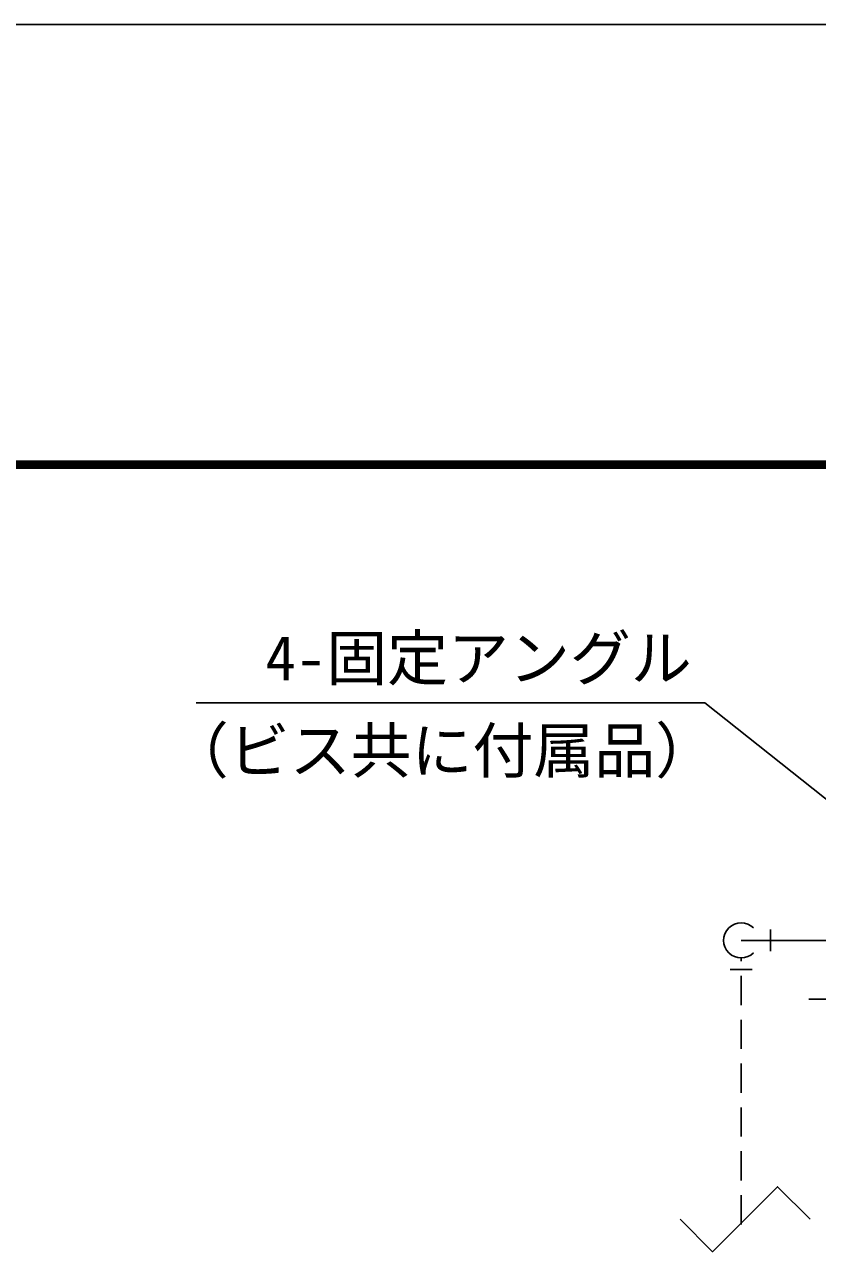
# Model space of a CAD drawing. Units: millimetres, scale not verified. Extents: x -22401 to 8910, y -6308 to 6308.
# Drawn here: x -786 to 190, y 4791 to 6308 of the extents above; entities that cross this region are included whole.
import ezdxf
from ezdxf.enums import TextEntityAlignment as Align

# ---------------------------------------------------------------- set-up
doc = ezdxf.new("R2010")
doc.units = ezdxf.units.MM
doc.header["$LTSCALE"] = 30
doc.linetypes.add('CHAIN1', pattern=[8, 5, -1, 1, -1])
doc.linetypes.add('DASHED1', pattern=[1.8, 1.2, -0.6])
for name, color, linetype, lineweight in [('0-5_機器', 3, 'Continuous', 25), ('0-C_07', 3, 'Continuous', 25), ('1-7_図面枠', 7, 'Continuous', 25), ('1-8_Axis_waku', 7, 'Continuous', 25)]:
    doc.layers.add(name, color=color, linetype=linetype, lineweight=lineweight)
doc.styles.add('ＭＳ ゴシック', font='')
doc.styles.get('ＭＳ ゴシック').set_extended_font_data('MS Gothic')

msp = doc.modelspace()

# ---------------------------------------------------------------- linework, layer by layer
at = {"layer": '0-5_機器', "color": 4}
for p, q in [((51.51, 5472.57), (-574.76, 5472.57)), ((252.7, 5312.46), (51.51, 5472.57))]:
    msp.add_line(p, q, dxfattribs=at)
at = {"layer": '0-C_07', "color": 6}
for p, q in [((132.21, 5193.46), (132.21, 5166.46)), ((96.21, 5179.96), (259.7, 5179.96)), ((109.71, 5143.96), (82.71, 5143.96))]:
    msp.add_line(p, q, dxfattribs=at)
at = {"layer": '0-C_07', "color": 6, "linetype": 'DASHED1'}
msp.add_line((96.21, 4830.3), (96.21, 5158.36), dxfattribs=at)
at = {"layer": '0-C_07', "linetype": 'CHAIN1'}
msp.add_line((179.51, 5107.46), (908.54, 5107.46), dxfattribs=at)
at = {"layer": '0-C_07', "color": 7}
msp.add_lwpolyline([(21.13, 4836.55), (61.13, 4796.55), (141.13, 4876.55), (181.13, 4836.55)], dxfattribs=at)
at = {"layer": '0-C_07', "color": 6}
msp.add_arc((96.21, 5179.96), 21.6, 45, 315, dxfattribs=at)
at = {"layer": '1-7_図面枠'}
msp.add_lwpolyline([(-8910, -6307.5), (-8910, 6307.5), (8910, 6307.5), (8910, -6307.5)], close=True, dxfattribs=at)
at = {"layer": '1-8_Axis_waku'}
for p, q in [((-7778.4, 5769.9), (8408.4, 5769.9)), ((-7777.8, 5769.3), (8407.8, 5769.3)), ((-7777.2, 5768.7), (8407.2, 5768.7)), ((-7776.6, 5768.1), (8406.6, 5768.1)), ((-7776, 5767.5), (8406, 5767.5)), ((-7775.4, 5766.9), (8405.4, 5766.9)), ((-7774.8, 5766.3), (8404.8, 5766.3)), ((-7774.2, 5765.7), (8404.2, 5765.7)), ((-7773.6, 5765.1), (8403.6, 5765.1)), ((-7773, 5764.5), (8403, 5764.5)), ((-7772.4, 5763.9), (8402.4, 5763.9)), ((-7771.8, 5763.3), (8401.8, 5763.3)), ((-7771.2, 5762.7), (8401.2, 5762.7)), ((-7770.6, 5762.1), (8400.6, 5762.1)), ((-7770, 5761.5), (8400, 5761.5))]:
    msp.add_line(p, q, dxfattribs=at)

# ---------------------------------------------------------------- texts
at = {"layer": '0-C_07', "color": 4, "style": 'ＭＳ ゴシック'}
for s, p in [('4-固定アングル', (-489.48, 5483.65)), ('（ビス共に付属品）', (-609.64, 5369.81))]:
    msp.add_text(s, height=54.99, dxfattribs=at).set_placement(p, align=Align.BOTTOM_LEFT)

doc.saveas('drawing.dxf')
